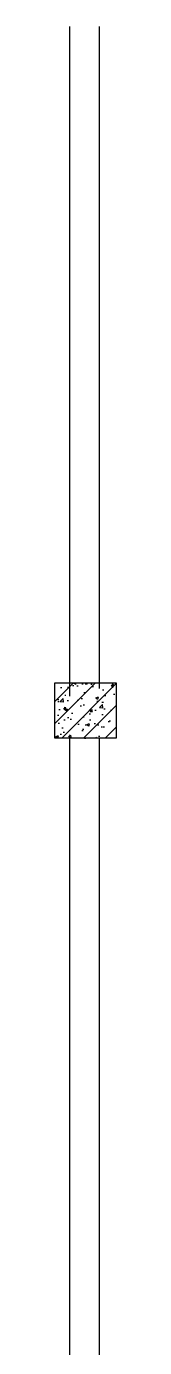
# Model space of a CAD drawing. Header units: millimetres. Extents: x 1454 to 76815, y 2126 to 32240.
# Drawn here: x 23613 to 23946, y 11768 to 18920 of the extents above; entities that cross this region are included whole.
import ezdxf

# ---------------------------------------------------------------- set-up
doc = ezdxf.new("R2010")
doc.units = ezdxf.units.MM
for name, color, linetype in [('BD0', 7, 'Continuous'), ('Z', 7, 'Continuous'), ('Z1', 9, 'Continuous')]:
    doc.layers.add(name, color=color, linetype=linetype)

msp = doc.modelspace()

# ---------------------------------------------------------------- hatches: boundary and pattern name
at = {"layer": 'Z1'}
h = msp.add_hatch(dxfattribs=at)
h.set_pattern_fill('ANSI31', color=256, scale=666.666667, style=0)
h.set_pattern_definition([(45, (-1455209.7, -518627.62), (-58.925565, 58.925565), [])])
h.paths.add_polyline_path([(23613.1, 15367.1), (23946.4, 15367.1), (23946.4, 15067.1), (23613.1, 15067.1)])
h = msp.add_hatch(dxfattribs=at)
h.set_pattern_fill('AR-CONC', color=256, scale=20, style=0)
h.set_pattern_definition([(50, (-1455209.7, -518627.62), (143.4520365, -12.550427), [15, -165]), (355, (-1455209.7, -518627.62), (-27.750267, 150.438427), [12, -132]), (100.4514, (-1455197.75, -518628.67), (115.701876, 137.887908), [12.748038, -140.228422]), (46.1842, (-1455209.7, -518587.62), (213.44821, -33.103803), [22.5, -247.5]), (96.6356, (-1455191.91, -518590.38), (186.93254, 194.823574), [19.122058, -210.3426]), (351.1842, (-1455209.7, -518587.62), (186.93239, 194.82372), [18, -198]), (21, (-1455189.7, -518597.62), (119.38141, -80.523778), [15, -165]), (326, (-1455189.7, -518597.62), (48.663066, 145.030009), [12, -132]), (71.4514, (-1455179.75, -518604.33), (168.044526, 64.506099), [12.748038, -140.228422]), (37.5, (-1455209.7, -518627.62), (2.431971, 66.5787708), [0, -130.4, 0, -134, 0, -132.5]), (7.5, (-1455209.7, -518627.62), (52.6139075, 78.8823424), [0, -76.4, 0, -127.4, 0, -50.5]), (327.5, (-1455254.3, -518627.62), (106.7644872, -4.5109743), [0, -50, 0, -156, 0, -207]), (317.5, (-1455274.3, -518627.62), (116.637234, 20.0209965), [0, -65, 0, -103.6, 0, -147])])
h.paths.add_polyline_path([(23613.1, 15367.1), (23946.4, 15367.1), (23946.4, 15067.1), (23613.1, 15067.1)])

# ---------------------------------------------------------------- linework, layer by layer
at = {"layer": 'BD0'}
for p, q in [((23695.1, 15294.2), (23695.1, 18920.3)), ((23855.1, 15336.3), (23855.1, 18920.3)), ((23695.1, 11531.3), (23695.1, 15067.1)), ((23855.1, 11573.5), (23855.1, 15067.1))]:
    msp.add_line(p, q, dxfattribs=at)
at = {"layer": 'Z'}
msp.add_lwpolyline([(23613.1, 15367.1), (23946.4, 15367.1), (23946.4, 15067.1), (23613.1, 15067.1)], close=True, dxfattribs=at)

doc.saveas('drawing.dxf')
